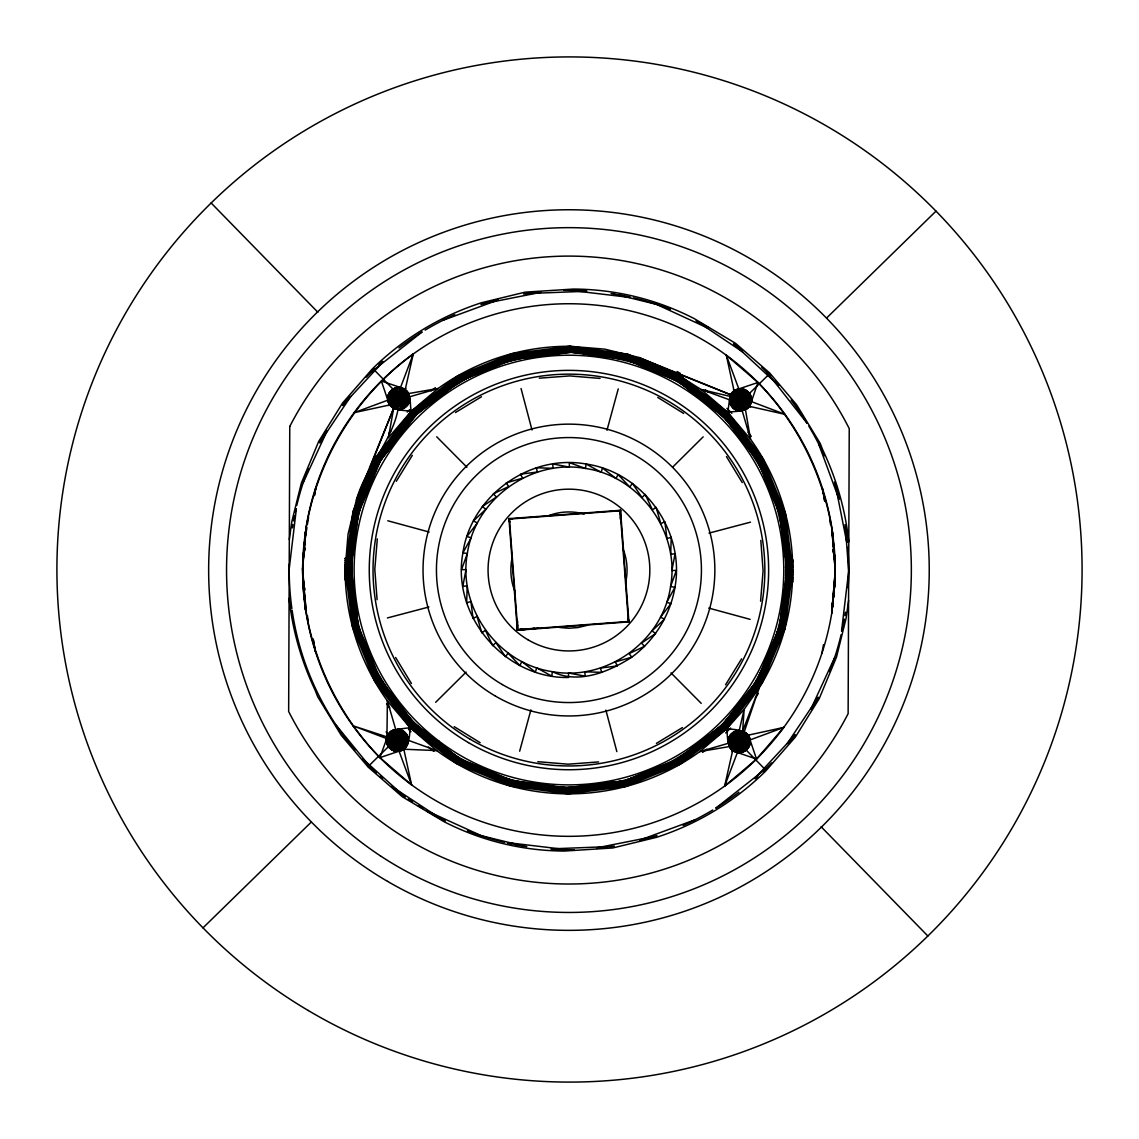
<?xml version="1.0" encoding="UTF-8"?>
<svg xmlns="http://www.w3.org/2000/svg" width="1139" height="1139" viewBox="0 0 1139 1139"><rect width="100%" height="100%" fill="white"/><g stroke="black" fill="none" stroke-linecap="round" stroke-linejoin="round"><path stroke-width="1.5" d="M302.632 570.71L302.647 567.336M835.243 572.775L835.257 569.4M350.954 569.215L358.6 512.821L362.33 502.043C348.548 545.581 348.363 592.821 361.803 636.473L358.173 625.653L350.954 569.215L354.229 535.202L358.6 512.821L380.583 460.327L415.408 415.322L460.683 380.853L513.347 359.283L569.785 352.065L603.798 355.34L636.957 363.441C538.633 329.114 421.629 377.094 375.514 470.549L380.583 460.327L415.721 415.65L411.307 411.193C409.499 403.961 411.962 392.87 403.733 388.698L393.667 408.275L356.379 500.078L348.05 534.191L345.16 569.187L352.563 627.133L374.703 681.193L410.097 727.693C409.613 736.05 409.314 751.341 397.34 751.299L397.426 729.287L410.097 727.693L414.539 723.279L459.216 758.417L469.439 763.486C429.574 741.845 394.991 708.914 374.745 668.052L392.471 697.225L414.212 723.592L459.216 758.417L511.71 780.4L534.091 784.771L568.105 788.046L624.556 780.827L666.956 764.255L677.207 759.257L696.114 746.529L722.482 724.788L739.254 705.383L757.307 679.784L766.134 661.887L779.29 627.29L785.725 587.966L786.935 570.895L783.917 536.853L779.717 514.444L776.086 503.637L783.917 536.853M356.379 500.078C367.071 461.067 404.317 430.528 398.75 387.488C392.215 387.288 386.662 393.752 387.829 400.173C389.453 411.108 403.391 410.125 411.307 411.193L457.807 375.813L511.867 353.674L569.813 346.27L604.809 349.16L638.922 357.489L730.725 394.777L750.302 404.843C746.13 413.073 735.039 410.609 727.807 412.418L723.35 416.831L678.673 381.693L668.451 376.625C708.316 398.266 742.899 431.197 763.144 472.044L745.419 442.886L723.678 416.518L678.673 381.693L626.179 359.71L569.785 352.065M835.2 564.588L835.143 562.196C832.737 495.323 804.661 430.385 757.976 382.476L735.552 389.994L745.461 409.641L750.501 439.213A223.785 223.785 0 0 1 759.3 687.728L744.151 709.284L726.582 728.903L680.097 764.297L626.023 786.437L568.076 793.84L568.105 787.576L624.556 780.827L677.207 759.257L722.482 724.788L753.975 684.425L766.134 661.887L779.29 627.29L786.935 570.895L779.717 514.444L758.147 461.793L723.678 416.518M750.302 404.843L757.976 382.476L726.312 355.211L738.827 388.94L742.187 410.695L750.501 439.213L727.807 412.418L681.592 376.682L627.703 354.115L569.813 346.27L569.785 352.535L513.347 359.283L511.867 353.674M403.818 749.22L411.578 784.899L379.913 757.634L388.499 733.787L390.948 731.366L403.818 749.22L436.707 750.601A223.785 223.785 0 0 0 699.787 751.612L726.582 728.903C734.94 729.387 750.231 729.686 750.188 741.66C750.274 747.54 745.02 752.765 739.14 752.623L739.225 730.612L744.151 709.284L742.628 731.167L735.751 752.067C726.084 748.992 728.077 736.477 726.582 728.903L722.169 724.461L696.114 746.529L666.956 764.255M735.552 389.994C725.344 394.478 729.33 411.378 740.464 410.823L740.549 388.812L738.827 388.94M835.257 568.546L834.987 582.086L831.812 612.739A266.312 266.312 0 0 1 303.145 586.443M302.903 558.025L302.817 580.036C305.722 646.183 333.741 710.223 379.913 757.634L399.063 751.171L395.703 729.416L387.388 700.898A223.785 223.785 0 0 1 345.16 569.187L353.005 511.297L375.571 457.408L411.307 411.193L438.102 388.499A223.785 223.785 0 0 1 569.813 346.27M835.186 576.092L835.243 567.692M302.746 562.524L302.661 574.042M392.2 407.378L405.213 389.609L413.243 354.001C346.982 402.152 305.167 481 302.732 562.88L306.078 527.371A266.312 266.312 0 0 1 832.139 529.407L835.257 571.08L831.812 612.739L835.257 571.08L835.072 560.075M302.675 565.642L306.078 527.371L302.632 569.03L305.75 610.703L302.632 569.03L303.515 556.216M302.703 564.019L302.632 569.03A266.312 266.312 0 0 0 302.874 581.203M785.725 587.966L786.337 562.353L779.717 514.444L785.326 512.977L792.73 570.924L784.885 628.813L762.318 682.702L726.582 728.903M626.564 358.287L569.799 350.584L513.006 358.002L470.136 374.261L460.056 379.757L414.354 414.269L379.301 459.587L357.176 512.436L349.474 569.201L356.735 626.037L378.461 679.058L413.158 724.646L458.476 759.699L511.326 781.824L568.09 789.526L624.927 782.265L677.862 760.411L723.536 725.842L758.588 680.524L780.713 627.674L788.416 570.91L781.155 514.073L759.428 461.053L724.618 415.578L679.413 380.412L626.564 358.287L569.799 350.741L535.472 353.304L501.986 361.22C618.249 321.725 751.541 395.233 780.941 514.13C808.291 611.216 758.403 721.742 667.753 765.849L697.168 747.981M620.214 518.985L620.541 510.3L508.962 518.644L517.32 630.237L628.899 621.88L620.541 510.3L617.053 510.941M526.118 629.354L517.32 630.237L517.69 621.353M304.426 544.456L305.85 534.504M525.819 629.198L517.32 630.237L517.647 624.969M303.8 552.799L304.369 545.951M352.464 534.903L360.622 501.473C346.64 545.225 346.455 593.163 360.109 637.014L352.193 603.528L349.687 569.201L357.176 512.436M377.308 538.946L374.802 569.301L377.08 599.683M398.664 409.499C404.544 409.627 409.798 404.416 409.713 398.536L387.701 398.451M397.34 751.299C390.805 751.441 385.309 744.949 386.52 738.528L352.891 725.757L407.833 743.739M511.511 560.73C510.087 571.251 510.927 582.271 515.269 592.052M731.622 393.311L749.391 406.324L784.999 414.354L751.37 401.583C752.58 395.162 747.084 388.67 740.549 388.812M728.177 741.574C728.092 735.694 733.345 730.483 739.225 730.612A11.006 11.006 0 0 0 728.177 741.574L750.188 741.66M760.581 601.164L763.087 570.81L760.809 540.427M833.947 589.034L833.52 594.159A118.114 118.114 0 0 1 833.335 597.747M834.374 583.894L835.214 573.629M302.76 561.854L306.078 527.371L302.775 561.242M835.115 578.868L831.812 612.739L834.987 581.958M835.072 579.965L831.812 612.739L835.029 580.89M786.935 570.895L782.123 613.323L775.559 638.068M289.206 568.973L296.339 509.019M841.55 631.091L848.683 571.137L845.409 527.357M780.713 627.674L788.259 570.91L788.117 562.296M620.072 513.817L620.541 510.3M785.326 512.977L763.187 458.903L727.807 412.418L729.501 399.775L701.183 389.51L671.312 371.043L638.922 357.489M788.017 570.91L780.329 627.575L758.247 680.325L723.251 725.557L677.748 760.197M289.32 539.53L291.798 521.762L301.394 482.993L318.735 441.348L342.54 403.049L372.168 369.093A276.877 276.877 0 0 1 481.284 302.803L525.079 292.154L573.287 289.064A266.412 266.412 0 0 1 694.135 318.564L735.58 343.352L769.608 372.909L796.645 404.815L820.137 443.285L822.757 449.905C836.482 478.807 845.366 509.859 848.797 541.694M848.569 600.58L846.092 618.349L836.496 657.118L819.155 698.762L795.364 737.061L765.721 771.018A276.877 276.877 0 0 1 656.605 837.307L612.81 847.957L564.602 851.047A266.412 266.412 0 0 1 443.754 821.546L402.309 796.759L368.281 767.202L341.244 735.296L317.753 696.826L315.133 690.206C301.408 661.303 292.524 630.251 289.092 598.416M306.391 531.045L306.932 527.599M307.473 524.139L308.555 517.234M396.942 409.357L400.472 387.63L413.243 354.001M395.617 751.156L399.148 729.43L394.023 729.814L390.948 731.366M738.741 410.681L742.272 388.954M730.256 748.052L748.109 735.182L783.789 727.422L756.524 759.087L724.646 786.109L737.417 752.48L740.948 730.754M302.817 560.146L303.444 556.644M304.07 553.155L304.697 549.667M302.86 559.221L303.472 555.775M304.099 552.33L304.725 548.884M302.903 558.153L304.811 547.702M302.889 558.551L304.796 548.044M821.902 653.33L823.497 644.674M724.646 786.109L732.676 750.501L745.689 732.733M625.653 582.342C628.258 571.009 627.219 558.751 622.62 548.058M832.011 604.225L833.207 599.328M783.874 613.679L777.268 638.637L758.403 680.41M568.076 793.84L510.187 785.995L511.71 780.4L568.105 788.046M519.655 751.213L530.916 709.839M606.973 430.271L618.235 388.897M626.179 359.71L627.703 354.115M395.261 408.944L402.138 388.043L381.366 381.024L387.829 400.173L409.584 396.813L438.102 388.499L408.531 393.539L388.883 403.448M393.937 750.758L400.828 729.843L406.31 733.858L408.388 740.336L436.707 750.601L410.097 727.693L387.388 700.898L386.933 736.862A11.006 11.006 0 0 1 395.703 729.416M737.061 410.268L743.952 389.353M734.157 751.413L744.223 731.836L759.3 687.728L742.628 731.167M369.947 467.688L393.667 408.275L388.399 437.817L411.307 411.193M758.588 680.524L780.571 627.632L787.519 588.108L788.202 570.91L785.696 536.583L777.78 503.096M379.643 459.786L357.561 512.536L349.872 569.201L357.119 625.937M624.927 782.265L677.947 760.539L723.422 725.728L758.446 680.453L780.571 627.632L788.259 570.91L780.941 514.13L759.3 461.138L724.618 415.578L679.342 380.554L626.521 358.429L569.799 350.741L513.006 358.002L460.028 379.7L440.722 392.129L414.468 414.382L392.015 440.466L373.919 469.738L392.015 440.466L414.511 414.425L460.056 379.757A219.314 219.314 0 0 1 788.259 570.91A219.314 219.314 0 0 1 458.547 759.556C422.469 737.915 392.428 706.322 373.151 668.864L391.019 698.278M303.23 482.58L327.05 430.983M810.84 709.127L834.659 657.53M392.343 750.088L402.423 730.512M735.481 409.599L745.547 390.022M767.757 662.642L755.499 685.365L723.379 725.685L677.862 760.411M410.097 727.693L456.298 763.429L459.216 758.417L440.409 745.547M681.592 376.682L678.673 381.693L697.481 394.564M396.301 481.256L412.318 455.329M725.571 684.781L741.589 658.855M320.187 442.089L350.798 396.344M787.092 743.767L817.702 698.022M393.453 441.519L380.583 460.327L375.571 457.408M390.876 749.177L403.889 731.423M734 408.687L747.013 390.933M414.511 414.425L379.486 459.7L357.319 512.479L349.63 569.201L356.891 625.994L349.474 569.201M758.446 680.453L723.536 725.842L740.649 706.493M722.169 724.461L739.254 705.383M343.266 404.758L383.074 361.746M754.815 778.364L794.623 735.353M390.891 406.239L406.509 390.734M389.566 748.052L405.199 732.548M435.668 702.293L466.107 672.095M672.622 467.175L703.19 436.835M732.69 407.563L748.323 392.058A11.006 11.006 0 0 0 730.725 394.777L671.312 371.043M731.38 749.377L746.999 733.872M742.955 399.761L768.355 374.945M826.772 317.852L936.002 211.142M202.998 927.858L310.961 822.386M368.111 766.547L396.045 739.239M415.408 415.322L441.775 393.581L470.948 375.856M371.912 371.485L422.128 331.933A279.738 279.738 0 0 0 398.963 347.879M765.978 768.626L715.762 808.177A279.738 279.738 0 0 0 738.926 792.231M407.634 392.058L389.78 404.929L354.101 412.688L387.829 400.173M731.58 406.253L749.434 393.382M388.456 746.728L406.31 733.858M440.722 392.129L470.136 374.261M455.443 412.546L481.484 396.742M656.406 743.368L682.446 727.565M374.703 681.193L379.743 678.317L358.173 625.653L353.973 603.257M758.147 461.793L763.187 458.903M730.683 404.772L750.33 394.849M387.559 745.262L407.207 735.338M783.789 727.422L750.06 739.937L728.305 743.297L699.787 751.612L729.359 746.572L749.006 736.662M459.942 379.572L512.963 357.845L569.799 350.584M460.142 379.913L513.063 358.23L569.799 350.983M546.948 516.38C558.58 511.383 572.02 510.614 584.179 514.059M533.792 786.536L500.363 778.378L533.792 786.536L568.09 789.37L602.417 786.807L624.87 782.052L677.833 760.354M442.914 320.315L497.9 300.07M639.99 840.041L694.975 819.795M520.68 629.468L517.32 630.237L522.488 629.155L517.32 630.237L520.608 629.07M388.228 401.853L409.186 395.133M730.028 403.178L750.985 396.457M386.904 743.653L407.862 736.933M728.704 744.977L749.661 738.257M624.87 782.052L635.904 778.891L602.417 786.807L568.09 789.313L511.326 781.824M352.563 627.133L358.173 625.653L351.424 569.215M387.402 617.95L428.876 607.002M709.013 533.109L750.487 522.16M502.527 362.914L535.743 355.083M586.713 625.468L577.829 627.561L568.717 628.244L559.619 627.489M511.71 780.4L500.932 776.67C544.47 790.452 591.711 790.637 635.363 777.197M517.32 630.237L522.388 629.155M483.534 303.672L541.011 292.282M596.879 847.829L654.356 836.439M602.147 785.027L624.556 780.827L626.023 786.437M729.629 401.498L751.384 398.137M386.505 741.973L408.26 738.613M568.09 789.526L624.884 782.109L568.09 789.37L511.368 781.681L458.476 759.699M624.827 781.881L568.09 789.128L511.425 781.439M529.222 628.799L534.333 628.173M529.635 628.999L538.434 628.116M539.317 378.191L569.699 375.913L600.054 378.419M598.573 761.92L568.19 764.198L537.836 761.692M785.554 570.81L792.659 570.482M526.246 293.591L586.585 291.257M551.304 848.854L611.643 846.519M345.288 560.587L352.364 560.374M345.245 567.763L352.335 567.549L345.245 567.322M792.644 572.348L785.554 572.561L792.644 572.632M345.274 561.684L352.364 561.456M345.231 569.486L352.335 569.272M345.231 571.194L352.321 570.995L345.231 570.611M792.63 574.597L785.54 574.355L792.644 574.028M345.231 572.874L352.321 572.675L345.217 572.59M785.568 567.436L792.659 567.236M792.616 576.177L785.54 575.935L792.63 575.636M345.259 562.979L352.364 562.794L345.274 562.495M345.231 574.44L352.321 574.27M792.616 577.615L785.526 577.402L792.63 577.131M345.231 575.878L352.307 575.736L345.217 575.665M785.526 578.626L792.616 578.484M345.259 564.403L352.35 564.261M792.673 566.197L785.583 565.955L792.659 565.727M792.587 579.979L785.511 579.822L792.602 579.637M792.659 562.951L785.583 563.079L792.673 563.136M345.231 577.16L352.307 577.032L345.217 576.747M345.302 559.548L352.378 559.406M345.245 565.941L352.35 565.841L345.259 565.514M792.673 562.21L785.583 562.025L792.659 561.869M345.231 578.242L352.307 578.156M785.568 569.144L792.659 569.5M792.673 564.332L785.583 564.403L792.673 564.702M345.302 558.836L352.378 558.751M792.659 561L785.583 561.057L792.659 561.114M345.231 579.11L352.307 579.053L345.231 578.996M785.511 581.36L792.587 581.274M345.316 558.395L352.378 558.366L345.316 558.181M785.597 560.416L792.673 560.573M792.659 567.45L785.568 567.478L792.673 567.82M352.293 579.694L345.231 579.537M785.511 581.744L792.573 581.787M345.316 558.21L352.378 558.338M785.597 560.018L792.659 560.046M345.231 580.064L352.293 580.221M751.512 399.86L729.501 399.775A11.006 11.006 0 0 0 740.464 410.823M345.288 560.288L352.378 560.317L345.302 560.132M785.568 565.898L792.673 565.926M345.245 567.478L352.335 567.493M345.16 569.187L352.335 569.215L345.231 568.902M792.73 570.924L785.554 570.895L792.659 571.208M785.54 574.298L792.644 574.312M345.217 574.184L352.321 574.213L345.217 573.914M345.217 576.975L352.307 577.003M792.602 578.697L785.526 578.669L792.602 578.897M785.511 579.794L792.602 579.822M792.587 580.719L785.511 580.705L792.587 580.847M386.377 740.25L408.388 740.336M785.583 561.983L792.673 562.025M345.259 564.189L352.35 564.218L345.274 563.933M792.673 567.521L785.568 567.493L792.673 567.663M345.231 570.91L352.321 570.938M785.54 575.893L792.63 575.921M785.526 577.359L792.616 577.388M345.231 578.085L352.307 578.114L345.217 577.9M345.217 578.84L352.293 578.996M345.288 561.214L352.364 561.399M345.217 575.409L352.307 575.636M785.554 572.675L792.644 572.931M345.245 567.179L352.335 567.436M345.217 572.291L352.321 572.561M398.75 387.488L400.472 387.63M735.751 752.067L739.14 752.623M570.027 290.317L629.981 297.45M507.909 842.661L567.863 849.794M569.799 350.798L626.507 358.486L679.413 380.412M568.09 789.37L511.383 781.61L458.59 759.514L413.158 724.646M729.643 398.052L751.37 401.583M387.844 396.728L409.57 400.259M728.319 739.852L750.046 743.383M408.246 742.059L386.52 738.528A11.006 11.006 0 0 0 396.187 751.242A11.006 11.006 0 0 0 408.374 740.919A11.006 11.006 0 0 0 397.426 729.287M507.667 842.903L524.111 846.177L481.47 835.77L427.182 810.996M613.779 293.933L656.42 304.341L708.017 328.16M604.097 353.574L637.527 361.732M399.148 729.43L400.828 729.843M353.005 511.297L358.6 512.821M387.787 520.765L429.161 532.027M708.729 608.084L750.103 619.345M784.885 628.813L779.29 627.29L757.307 679.784L762.318 682.702M750.957 403.249L730.056 396.372L701.183 389.51L727.807 412.418M388.242 395.048L409.157 401.939M728.732 738.172L749.647 745.063M737.417 752.48L756.524 759.087L750.06 739.937M626.464 358.671L679.214 380.753L724.447 415.749L759.087 461.252L780.77 514.173M402.138 388.043L403.733 388.698M456.298 763.429L510.187 785.995M388.912 393.453L408.488 403.519M729.401 736.577L748.978 746.657M387.587 735.267L407.164 745.333M356.948 625.98L378.646 678.944L413.315 724.489L458.59 759.514L468.627 765.081L439.355 746.985L413.315 724.489L378.461 679.058M669.262 375.03L698.534 393.126L724.575 415.621M657.744 397.411L683.671 413.429M454.219 726.682L480.145 742.699M440.978 818.813L391.716 786.48A279.738 279.738 0 0 0 394.393 788.658M696.911 321.298L742.656 351.908M389.823 391.987L407.577 405M730.313 735.111L748.067 748.124M388.499 733.787L406.267 746.8M679.342 380.554L724.618 415.578L759.428 461.053M363.028 759.144L403.647 795.734M734.242 344.377L778.563 385.395M732.761 392.001L748.266 407.62M390.948 390.677L406.452 406.31M436.707 436.778L466.905 467.218M670.985 672.893L701.197 703.332M731.437 733.801L746.942 749.434A11.006 11.006 0 0 1 729.359 746.572M389.623 732.491L405.128 748.109M739.239 742.955L765.308 769.622M821.148 826.772L927.858 936.002M211.142 202.998L317.852 312.228M373.692 369.378L399.761 396.045M336.261 725.329L370.374 767.088M767.515 373.023L807.067 423.238A279.738 279.738 0 0 0 791.121 400.074M724.618 415.578L759.3 461.138L781.155 514.073M379.743 678.317L414.212 723.592M378.646 678.944L413.272 724.532M746.942 408.744L734.071 390.891L726.312 355.211M732.747 732.69L745.618 750.544M392.272 389.566L405.142 407.42M746.871 441.832L764.739 471.247M726.454 456.554L742.258 482.594M395.632 657.516L411.435 683.557M457.807 375.813L460.683 380.853M677.207 759.257L680.097 764.297M734.228 731.793L744.151 751.441M393.738 388.67L403.662 408.317M392.428 730.469L402.338 750.117M356.735 626.037L378.589 678.972M399.063 751.171L411.578 784.899M818.685 444.025L838.93 499.01M737.147 389.339L743.867 410.296M735.822 731.138L742.543 752.096M395.347 388.015L402.067 408.972M394.023 729.814L400.743 750.772M521.05 388.513L531.998 429.987M605.891 710.124L616.84 751.598M835.328 484.644L846.718 542.121M824.679 500.946L822.543 488.745L824.636 500.833M833.235 549.753L835.072 560.203M302.817 579.908L304.654 590.358M313.211 639.164L315.346 651.366L313.253 639.278M833.25 550.094L835.086 560.616M304.64 590.016L302.803 579.495L305.75 610.703L302.718 576.804M833.321 550.92L835.115 561.285M304.569 589.19L302.775 578.826L305.75 610.703L302.746 577.914L304.554 588.407M833.036 549.952L833.634 553.454M834.246 556.957L835.143 562.196M737.503 730.74L740.863 752.495M397.027 387.616L400.387 409.371M829.733 519.242L830.502 524.438M832.039 534.817L833.648 546.506M305.85 605.293L304.312 594.928A120.108 120.108 0 0 1 304.184 592.109L303.8 586.984M307.388 615.672L308.156 620.869M780.998 514.116L788.416 570.91M835.257 571.08L832.139 529.407L835.172 563.307M832.139 529.407L835.186 563.919M833.677 547.233L835.229 568.005M302.647 571.564L303.543 583.552M835.229 566.069L835.243 567.279M758.375 693.423A226.049 226.049 0 0 1 755.413 697.851M730.669 728.006A226.049 226.049 0 0 1 725.643 732.989M706.792 749.22A226.049 226.049 0 0 1 702.535 752.409M433.945 751.37A226.049 226.049 0 0 1 428.321 747.042M410.994 731.779A226.049 226.049 0 0 1 408.488 729.273M389.78 707.903A226.049 226.049 0 0 1 386.591 703.646M388.698 433.632A226.049 226.049 0 0 1 390.862 430.827M407.221 412.104A226.049 226.049 0 0 1 409.727 409.599M431.097 390.891A226.049 226.049 0 0 1 435.354 387.701M677.05 371.528A226.049 226.049 0 0 1 680.154 373.25M705.368 389.809A226.049 226.049 0 0 1 708.173 391.973M726.896 408.332A226.049 226.049 0 0 1 731.879 413.357M748.109 432.208A226.049 226.049 0 0 1 751.299 436.465M845.494 612.198A279.738 279.738 0 0 1 844.939 615.672M844.341 619.146A279.738 279.738 0 0 1 841.92 631.205M841.137 634.622A279.738 279.738 0 0 1 829.633 671.526M818.144 697.168A279.738 279.738 0 0 1 811.438 709.54M795.193 734.584A279.738 279.738 0 0 1 788.814 742.998M771.587 762.902A279.738 279.738 0 0 1 762.888 771.644M757.762 776.456A279.738 279.738 0 0 1 755.157 778.805M712.758 810A279.738 279.738 0 0 1 683.144 825.419M656.947 835.585A279.738 279.738 0 0 1 640.09 840.596M614.32 846.092A279.738 279.738 0 0 1 610.846 846.633M607.358 847.145A279.738 279.738 0 0 1 596.893 848.398M574.113 849.751A279.738 279.738 0 0 1 551.248 849.238M526.802 846.604A279.738 279.738 0 0 1 523.328 846.049M519.854 845.451A279.738 279.738 0 0 1 514.671 844.483M511.226 843.771A279.738 279.738 0 0 1 507.795 843.031M504.378 842.248A279.738 279.738 0 0 1 467.474 830.744M445.292 820.977A279.738 279.738 0 0 1 427.068 811.139M422.64 808.491A279.738 279.738 0 0 1 418.255 805.743M412.475 801.941A279.738 279.738 0 0 1 408.203 799.009M405.384 797.001A279.738 279.738 0 0 1 397.098 790.779M382.547 778.635A279.738 279.738 0 0 1 379.985 776.328M376.183 772.783A279.738 279.738 0 0 1 362.885 759.243M354.912 750.174A279.738 279.738 0 0 1 292.111 610.262M291.869 608.553A279.738 279.738 0 0 1 289.278 563.947M292.396 527.912A279.738 279.738 0 0 1 292.951 524.438M293.549 520.964A279.738 279.738 0 0 1 294.517 515.782M295.229 512.336A279.738 279.738 0 0 1 295.969 508.905M296.752 505.488A279.738 279.738 0 0 1 308.256 468.585M319.746 442.943A279.738 279.738 0 0 1 326.466 430.57M342.697 405.527A279.738 279.738 0 0 1 349.075 397.112M366.302 377.208A279.738 279.738 0 0 1 375.002 368.467M378.831 364.85A279.738 279.738 0 0 1 382.732 361.305M425.132 330.111A279.738 279.738 0 0 1 454.76 314.691M480.943 304.526A279.738 279.738 0 0 1 497.8 299.514M523.57 294.019A279.738 279.738 0 0 1 540.997 291.712M563.777 290.36A279.738 279.738 0 0 1 586.642 290.872M611.088 293.506A279.738 279.738 0 0 1 614.562 294.061M618.036 294.659A279.738 279.738 0 0 1 630.095 297.08M633.512 297.863A279.738 279.738 0 0 1 670.415 309.367M696.057 320.856A279.738 279.738 0 0 1 708.43 327.562M733.473 343.807A279.738 279.738 0 0 1 741.888 350.186M761.792 367.413A279.738 279.738 0 0 1 770.534 376.112M775.346 381.238A279.738 279.738 0 0 1 778.862 385.153M808.889 426.242A279.738 279.738 0 0 1 824.309 455.856M834.474 482.053A279.738 279.738 0 0 1 839.486 498.91M844.981 524.68A279.738 279.738 0 0 1 847.288 542.107M847.758 547.346A279.738 279.738 0 0 1 848.128 587.752M749.348 734.555A244.145 244.145 0 0 1 732.05 751.726M404.445 750.459A244.145 244.145 0 0 1 386.121 731.85M388.541 405.555A244.145 244.145 0 0 1 405.84 388.385M733.445 389.652A244.145 244.145 0 0 1 750.615 406.95M458.547 759.556A219.314 219.314 0 0 1 460.028 379.7M744.223 731.836A11.006 11.006 0 0 1 746.942 749.434M748.323 392.058A11.006 11.006 0 0 1 745.461 409.641M409.713 398.536A11.006 11.006 0 0 1 394.72 408.744A11.006 11.006 0 0 1 390.549 391.09A11.006 11.006 0 0 1 408.531 393.539M289.762 426.456L288.651 711.491A313.951 313.951 0 0 0 848.128 713.655L849.238 428.62A313.951 313.951 0 0 0 289.762 426.456M568.546 672.992L568.532 677.477C504.819 678.844 451.101 615.459 462.918 552.842C471.048 495.978 529.649 453.749 586.158 464.029C643.022 472.158 685.251 530.76 674.971 587.268C670.259 615.074 654.512 640.545 631.746 657.203C609.066 671.796 578.512 684.653 552.443 671.668C497.957 663.88 457.479 607.713 467.332 553.554C475.12 499.067 531.287 458.59 585.446 468.442C639.933 476.23 680.41 532.397 670.558 586.557C662.77 641.043 606.603 681.521 552.443 671.668L551.732 676.082L536.754 667.838L535.358 672.081L521.861 661.602L519.811 665.575L508.108 653.103L505.474 656.719L495.878 642.567L492.689 645.713L485.428 630.237L481.797 632.857L477.042 616.441L473.041 618.449L470.92 601.492L466.648 602.858L467.204 585.759L462.79 586.443L466.008 569.657L461.523 569.642L467.332 553.554L462.918 552.842L471.162 537.864L466.919 536.469L477.398 522.972L473.425 520.922L485.897 509.218L482.281 506.584L496.433 496.988L493.287 493.799L508.763 486.538L506.143 482.908L522.559 478.152L520.551 474.151L537.508 472.03L536.142 467.759L553.241 468.314L552.557 463.9L569.343 467.118L569.358 462.633L585.446 468.442L586.158 464.029L601.136 472.272L602.531 468.015L616.028 478.508L618.078 474.536L629.782 487.008L632.416 483.392L642.012 497.544L645.201 494.397L652.462 509.873L656.092 507.254L660.848 523.669L664.849 521.662L666.97 538.619L671.241 537.252L670.686 554.351L675.1 553.668L671.882 570.454L676.367 570.468L670.558 586.557L674.971 587.268L666.728 602.246L670.985 603.642L660.492 617.139L664.464 619.189L651.992 630.892L655.608 633.526L641.456 643.122L644.603 646.311L629.127 653.572L631.746 657.203L615.331 661.958L617.338 665.959L600.381 668.08L601.748 672.352L584.649 671.796L585.332 676.21L568.546 672.992M354.129 511.596L346.313 569.201L353.674 626.849L375.713 680.624L410.908 726.867L456.881 762.432L510.486 784.871L568.09 792.687L625.738 785.326L679.513 763.287L725.757 728.092L761.322 682.119L783.76 628.514L791.577 570.91L784.216 513.262L762.176 459.487L726.981 413.243L681.008 377.678L627.404 355.24L569.799 347.423L512.151 354.784L458.376 376.824L412.133 412.019L376.568 457.992L354.129 511.596M355.169 511.881L347.395 569.201L354.727 626.564L376.653 680.083L411.677 726.113L457.422 761.493L510.77 783.831L568.09 791.605L625.453 784.273L678.972 762.347L725.002 727.323L760.382 681.578L782.721 628.23L790.494 570.91L783.162 513.547L761.236 460.028L726.212 413.998L680.467 378.618L627.119 356.279L569.799 348.506L512.436 355.838L458.917 377.764L412.888 412.788L377.507 458.533L355.169 511.881M356.066 512.123L348.32 569.201L355.61 626.336L377.45 679.627L412.332 725.458L457.892 760.695L511.012 782.934L568.09 790.68L625.226 783.39L678.517 761.55L724.347 726.668L759.585 681.108L781.824 627.988L789.569 570.91L782.279 513.774L760.439 460.483L725.557 414.653L679.997 379.415L626.877 357.176L569.799 349.431L512.664 356.721L459.373 378.561L413.542 413.443L378.305 459.003L356.066 512.123M356.749 512.322L349.032 569.201L356.308 626.151L378.063 679.271L412.845 724.959L458.248 760.083L511.212 782.251L568.09 789.968L625.04 782.692L678.161 760.937L723.849 726.155L758.973 680.752L781.14 627.788L788.857 570.91L781.582 513.96L759.827 460.839L725.045 415.151L679.641 380.027L626.678 357.86L569.799 350.143L512.849 357.418L459.729 379.173L414.041 413.955L378.917 459.359L356.749 512.322M357.831 512.607L350.157 569.215L357.39 625.866L379.045 678.716L413.642 724.162L458.818 759.115L511.496 781.169L568.105 788.843L624.756 781.61L677.605 759.955L723.051 725.358L758.005 680.182L780.058 627.504L787.732 570.895L780.5 514.244L758.845 461.395L724.247 415.949L679.072 380.996L626.393 358.942L569.785 351.268L513.134 358.5L460.284 380.155L414.838 414.753L379.885 459.928L357.831 512.607M358.187 512.707L350.527 569.215L357.746 625.767L379.372 678.531L413.898 723.906L459.003 758.788L511.596 780.813L568.105 788.473L624.656 781.254L677.42 759.628L722.795 725.102L757.677 679.997L779.702 627.404L787.362 570.895L780.144 514.344L758.517 461.58L723.991 416.205L678.887 381.323L626.293 359.298L569.785 351.638L513.233 358.856L460.469 380.483L415.094 415.009L380.212 460.113L358.187 512.707M315.987 486.78L314.421 495.508L315.987 486.78M620.129 510.785L509.446 519.057L517.732 629.753L628.415 621.467L620.129 510.785M352.364 562.766L345.274 562.78L352.364 562.751M792.573 581.901L785.511 581.901L792.573 581.929M792.659 559.918L785.597 559.89L792.659 559.932M352.35 565.812L345.245 565.798L352.35 565.798M512.45 518.786L508.962 518.644L509.646 522.132L508.962 518.644L512.436 518.8M628.899 621.88L628.159 618.449L628.899 621.88M380.398 855.859A342.398 342.398 0 0 0 910.744 590.443A342.398 342.398 0 0 0 415.707 263.864A342.398 342.398 0 0 0 380.398 855.859M468.442 742.6A199.681 199.681 0 0 0 768.626 570.824A199.681 199.681 0 0 0 469.766 396.742A199.681 199.681 0 0 0 468.442 742.6M470.336 739.339A195.922 195.922 0 0 0 764.853 570.81A195.922 195.922 0 0 0 471.646 400.003A195.922 195.922 0 0 0 470.336 739.339M438.928 741.076A214.844 214.844 0 0 0 782.066 597.149A214.844 214.844 0 0 0 485.84 371.94A214.844 214.844 0 0 0 438.928 741.076M528.24 639.947A80.883 80.883 0 0 0 649.828 570.368A80.883 80.883 0 0 0 528.781 499.85A80.883 80.883 0 0 0 528.24 639.947M502.256 684.539A132.48 132.48 0 0 0 701.425 570.568A132.48 132.48 0 0 0 503.153 455.059A132.48 132.48 0 0 0 502.256 684.539M495.508 696.128A145.906 145.906 0 0 0 714.851 570.625A145.906 145.906 0 0 0 496.476 443.413A145.906 145.906 0 0 0 495.508 696.128M387.587 881.387A360.308 360.308 0 0 0 929.239 571.451A360.308 360.308 0 0 0 390.008 257.329A360.308 360.308 0 0 0 387.587 881.387M308.242 1010.507A512.578 512.578 0 0 0 1082.05 575.252A512.578 512.578 0 0 0 318.208 122.741A512.578 512.578 0 0 0 308.242 1010.507"/></g></svg>
